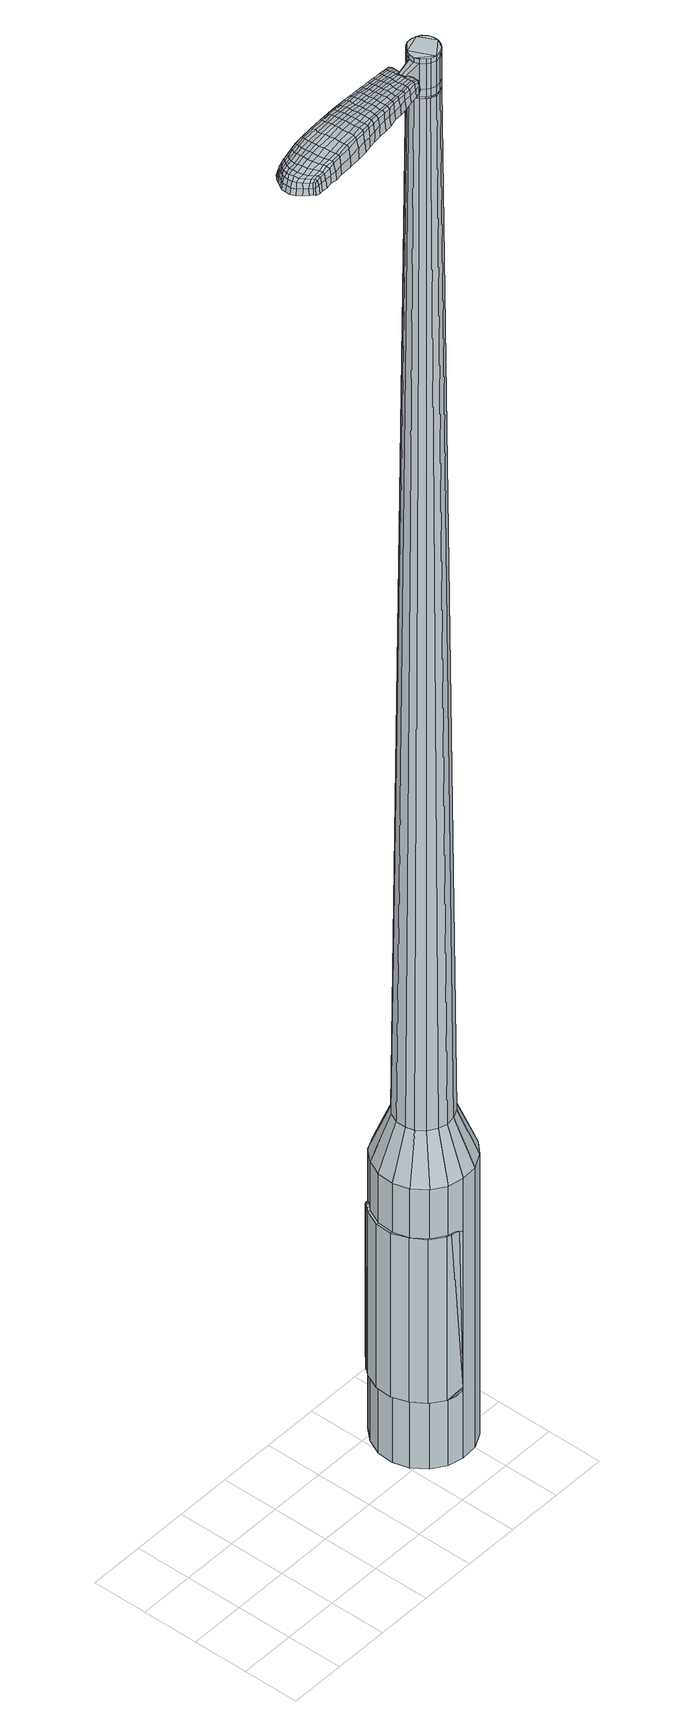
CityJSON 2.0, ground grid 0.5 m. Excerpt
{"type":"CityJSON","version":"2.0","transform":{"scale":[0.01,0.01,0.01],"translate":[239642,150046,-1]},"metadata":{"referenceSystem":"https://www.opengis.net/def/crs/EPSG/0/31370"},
"CityObjects":{
"object1":{"type":"GenericCityObject","attributes":{"cluster":788,"mean_distance_to_centroid":0.214,"new_centroid_x":239644.4,"new_centroid_y":150046.74,"mean_distance_to_camera":15.34,"H1":14.71,"H2":14.42,"Z_final":110.05,"cluster2":-1,"proj_x":239643.1,"proj_y":150035.15,"id_line":88954,"bearing_l":96.42,"distance":11.66,"orientation":"left","G_obj":186.42},"geometry":[{"type":"MultiSurface","lod":"2","boundaries":[[[0,1,2,3]],[[1,4,5,2]],[[4,6,7,5]],[[6,8,9,7]],[[8,10,11,9]],[[10,12,13,11]],[[12,14,15,13]],[[14,16,17,15]],[[16,18,19,17]],[[18,20,21,19]],[[20,22,23,21]],[[22,24,25,23]],[[24,26,27,25]],[[26,28,29,27]],[[28,30,31,29]],[[30,32,33,31]],[[32,34,35,33]],[[34,0,3,35]],[[36,37,38,39]],[[38,40,41,42]],[[41,43,42]],[[42,44,45,46]],[[45,47,46]],[[46,48,49,50]],[[49,51,50]],[[42,46,50,38]],[[50,52,39,38]],[[53,36,39]],[[2,5,7,35]],[[7,9,11,15]],[[11,13,15]],[[15,17,19,23]],[[19,21,23]],[[23,25,27,31]],[[27,29,31]],[[15,23,31,7]],[[31,33,35,7]],[[3,2,35]],[[1,0,54,55]],[[0,34,56,54]],[[34,32,57,56]],[[32,30,58,57]],[[30,28,59,58]],[[28,26,60,59]],[[26,24,61,60]],[[24,22,62,61]],[[22,20,63,62]],[[20,18,64,63]],[[18,16,65,64]],[[16,14,66,65]],[[14,12,67,66]],[[12,10,68,67]],[[10,8,69,68]],[[8,6,70,69]],[[6,4,71,70]],[[4,1,55,71]],[[55,54,72,73]],[[54,56,74,72]],[[56,57,75,74]],[[57,58,76,75]],[[58,59,77,76]],[[59,60,78,77]],[[60,61,79,78]],[[61,62,80,79]],[[62,63,81,80]],[[63,64,82,81]],[[64,65,83,82]],[[65,66,84,83]],[[66,67,85,84]],[[67,68,86,85]],[[68,69,87,86]],[[69,70,88,87]],[[70,71,89,88]],[[71,55,73,89]],[[90,91,92,73]],[[74,93,91,90]],[[94,95,93,74]],[[96,97,95,94]],[[98,99,97,96]],[[100,101,99,98]],[[102,103,101,100]],[[104,105,103,102]],[[106,107,105,104]],[[82,108,107,106]],[[109,110,108,82]],[[111,112,110,109]],[[85,113,112,111]],[[86,114,113,85]],[[115,116,114,86]],[[117,118,116,115]],[[89,119,118,117]],[[73,92,119,89]],[[120,121,122,123]],[[124,120,123,125]],[[126,124,125,127]],[[128,126,127,129]],[[130,128,129,131]],[[132,130,131,133]],[[134,132,133,135]],[[136,134,135,137]],[[138,136,137,139]],[[140,138,139,141]],[[142,140,141,143]],[[144,142,143,145]],[[146,144,145,147]],[[148,146,147,149]],[[150,148,149,151]],[[152,150,151,153]],[[72,90,73]],[[72,74,90]],[[75,94,74]],[[75,76,96,94]],[[76,77,98,96]],[[77,78,100,98]],[[78,79,102,100]],[[79,80,104,102]],[[80,81,106,104]],[[81,82,106]],[[83,109,82]],[[83,84,111,109]],[[84,85,111]],[[87,115,86]],[[87,88,117,115]],[[88,89,117]],[[154,92,91]],[[155,118,119]],[[155,156,116,118]],[[156,114,116]],[[157,112,113]],[[157,158,110,112]],[[158,108,110]],[[159,107,108]],[[159,160,105,107]],[[160,161,103,105]],[[161,162,101,103]],[[162,163,99,101]],[[163,164,97,99]],[[164,165,95,97]],[[165,93,95]],[[154,91,93]],[[39,52,152,166]],[[92,154,167,153]],[[53,39,166,121]],[[154,93,122,167]],[[36,53,121,120]],[[93,165,123,122]],[[37,36,120,124]],[[165,164,125,123]],[[38,37,124,126]],[[164,163,127,125]],[[40,38,126,128]],[[163,162,129,127]],[[41,40,128,130]],[[162,161,131,129]],[[43,41,130,132]],[[161,160,133,131]],[[42,43,132,134]],[[160,159,135,133]],[[44,42,134,136]],[[159,108,137,135]],[[45,44,136,138]],[[108,158,139,137]],[[47,45,138,140]],[[158,157,141,139]],[[46,47,140,142]],[[157,113,143,141]],[[48,46,142,144]],[[113,114,145,143]],[[49,48,144,146]],[[114,156,147,145]],[[51,49,146,148]],[[156,155,149,147]],[[50,51,148,150]],[[155,119,151,149]],[[52,50,150,152]],[[119,92,153,151]],[[152,153,168,169]],[[153,167,170,168]],[[167,122,171,170]],[[122,121,172,171]],[[121,166,173,172]],[[166,152,169,173]],[[174,175,176,177]],[[178,174,177,179]],[[174,178,180,181]],[[175,174,181,182]],[[183,184,185,186]],[[187,183,186,188]],[[183,187,189,190]],[[184,183,190,191]],[[192,193,194,195]],[[196,192,195,197]],[[192,196,198,199]],[[193,192,199,200]],[[201,202,203,204]],[[205,201,204,206]],[[201,205,207,208]],[[202,201,208,209]],[[210,211,212,213]],[[214,210,213,215]],[[210,214,216,217]],[[211,210,217,218]],[[219,220,221,222]],[[223,219,222,224]],[[219,223,225,226]],[[220,219,226,227]],[[228,229,230,231]],[[220,228,231,221]],[[228,220,227,232]],[[229,228,232,233]],[[234,235,236,237]],[[229,234,237,230]],[[234,229,233,238]],[[235,234,238,239]],[[240,178,179,241]],[[235,240,241,236]],[[240,235,239,242]],[[178,240,242,180]],[[243,244,245,246]],[[247,243,246,248]],[[243,247,249,250]],[[244,243,250,251]],[[252,253,254,255]],[[244,252,255,245]],[[252,244,251,256]],[[253,252,256,257]],[[258,259,260,261]],[[253,258,261,254]],[[258,253,257,262]],[[259,258,262,263]],[[264,265,266,267]],[[259,264,267,260]],[[264,259,263,268]],[[265,264,268,269]],[[270,175,182,271]],[[265,270,271,266]],[[270,265,269,272]],[[175,270,272,176]],[[273,274,275,276]],[[277,273,276,278]],[[273,277,279,280]],[[274,273,280,281]],[[282,283,284,285]],[[274,282,285,275]],[[282,274,281,286]],[[283,282,286,287]],[[288,289,290,291]],[[283,288,291,284]],[[288,283,287,292]],[[289,288,292,293]],[[294,187,188,295]],[[289,294,295,290]],[[294,289,293,296]],[[187,294,296,189]],[[297,298,299,300]],[[301,297,300,302]],[[297,301,303,304]],[[298,297,304,305]],[[306,307,308,309]],[[298,306,309,299]],[[306,298,305,310]],[[307,306,310,311]],[[312,313,314,315]],[[307,312,315,308]],[[312,307,311,316]],[[313,312,316,317]],[[318,319,320,321]],[[313,318,321,314]],[[318,313,317,322]],[[319,318,322,323]],[[324,184,191,325]],[[319,324,325,320]],[[324,319,323,326]],[[184,324,326,185]],[[327,213,212,328]],[[329,327,328,330]],[[327,329,331,332]],[[213,327,332,215]],[[333,329,330,334]],[[335,333,334,336]],[[333,335,337,338]],[[329,333,338,331]],[[339,335,336,340]],[[341,339,340,342]],[[339,341,343,344]],[[335,339,344,337]],[[345,341,342,346]],[[347,345,346,348]],[[345,347,349,350]],[[341,345,350,343]],[[351,347,348,352]],[[202,351,352,203]],[[351,202,209,353]],[[347,351,353,349]],[[354,355,200,199]],[[356,354,199,198]],[[354,356,357,358]],[[355,354,358,359]],[[360,361,359,358]],[[362,360,358,357]],[[360,362,363,364]],[[361,360,364,365]],[[366,367,365,364]],[[368,366,364,363]],[[366,368,369,370]],[[367,366,370,371]],[[372,373,371,370]],[[374,372,370,369]],[[372,374,207,205]],[[373,372,205,206]],[[375,376,377,378]],[[277,375,378,279]],[[375,277,278,379]],[[376,375,379,380]],[[381,196,197,382]],[[376,381,382,377]],[[381,376,380,383]],[[196,381,383,198]],[[384,385,386,387]],[[223,384,387,225]],[[384,223,224,388]],[[385,384,388,389]],[[390,391,392,393]],[[385,390,393,386]],[[390,385,389,394]],[[391,390,394,395]],[[396,193,200,397]],[[391,396,397,392]],[[396,391,395,398]],[[193,396,398,194]],[[399,400,401,402]],[[181,399,402,182]],[[399,181,180,403]],[[400,399,403,404]],[[405,406,407,408]],[[400,405,408,401]],[[405,400,404,409]],[[406,405,409,410]],[[411,204,203,412]],[[406,411,412,407]],[[411,406,410,413]],[[204,411,413,206]],[[414,415,416,417]],[[186,414,417,188]],[[414,186,185,418]],[[415,414,418,419]],[[420,208,207,421]],[[415,420,421,416]],[[420,415,419,422]],[[208,420,422,209]],[[423,424,425,426]],[[301,423,426,303]],[[423,301,302,427]],[[424,423,427,428]],[[429,214,215,430]],[[424,429,430,425]],[[429,424,428,431]],[[214,429,431,216]],[[432,433,434,435]],[[247,432,435,249]],[[432,247,248,436]],[[433,432,436,437]],[[438,439,440,441]],[[433,438,441,434]],[[438,433,437,442]],[[439,438,442,443]],[[444,211,218,445]],[[439,444,445,440]],[[444,439,443,446]],[[211,444,446,212]],[[447,448,437,436]],[[246,447,436,248]],[[447,246,245,449]],[[448,447,449,450]],[[451,452,443,442]],[[448,451,442,437]],[[451,448,450,453]],[[452,451,453,454]],[[455,328,212,446]],[[452,455,446,443]],[[455,452,454,456]],[[328,455,456,330]],[[457,458,459,460]],[[304,457,460,305]],[[457,304,303,426]],[[458,457,426,425]],[[461,332,331,462]],[[458,461,462,459]],[[461,458,425,430]],[[332,461,430,215]],[[463,464,450,449]],[[255,463,449,245]],[[463,255,254,465]],[[464,463,465,466]],[[467,468,454,453]],[[464,467,453,450]],[[467,464,466,469]],[[468,467,469,470]],[[471,334,330,456]],[[468,471,456,454]],[[471,468,470,472]],[[334,471,472,336]],[[473,474,475,476]],[[310,473,476,311]],[[473,310,305,460]],[[474,473,460,459]],[[477,338,337,478]],[[474,477,478,475]],[[477,474,459,462]],[[338,477,462,331]],[[479,480,466,465]],[[261,479,465,254]],[[479,261,260,481]],[[480,479,481,482]],[[483,484,470,469]],[[480,483,469,466]],[[483,480,482,485]],[[484,483,485,486]],[[487,340,336,472]],[[484,487,472,470]],[[487,484,486,488]],[[340,487,488,342]],[[489,490,491,492]],[[316,489,492,317]],[[489,316,311,476]],[[490,489,476,475]],[[493,344,343,494]],[[490,493,494,491]],[[493,490,475,478]],[[344,493,478,337]],[[495,496,482,481]],[[267,495,481,260]],[[495,267,266,497]],[[496,495,497,498]],[[499,500,486,485]],[[496,499,485,482]],[[499,496,498,501]],[[500,499,501,502]],[[503,346,342,488]],[[500,503,488,486]],[[503,500,502,504]],[[346,503,504,348]],[[505,506,507,508]],[[322,505,508,323]],[[505,322,317,492]],[[506,505,492,491]],[[509,350,349,510]],[[506,509,510,507]],[[509,506,491,494]],[[350,509,494,343]],[[511,512,498,497]],[[271,511,497,266]],[[511,271,182,402]],[[512,511,402,401]],[[513,514,502,501]],[[512,513,501,498]],[[513,512,401,408]],[[514,513,408,407]],[[515,352,348,504]],[[514,515,504,502]],[[515,514,407,412]],[[352,515,412,203]],[[516,517,419,418]],[[326,516,418,185]],[[516,326,323,508]],[[517,516,508,507]],[[518,353,209,422]],[[517,518,422,419]],[[518,517,507,510]],[[353,518,510,349]],[[519,520,380,379]],[[276,519,379,278]],[[519,276,275,521]],[[520,519,521,522]],[[523,356,198,383]],[[520,523,383,380]],[[523,520,522,524]],[[356,523,524,357]],[[525,526,527,528]],[[226,525,528,227]],[[525,226,225,387]],[[526,525,387,386]],[[529,530,531,532]],[[526,529,532,527]],[[529,526,386,393]],[[530,529,393,392]],[[533,355,359,534]],[[530,533,534,531]],[[533,530,392,397]],[[355,533,397,200]],[[535,536,522,521]],[[285,535,521,275]],[[535,285,284,537]],[[536,535,537,538]],[[539,362,357,524]],[[536,539,524,522]],[[539,536,538,540]],[[362,539,540,363]],[[541,542,543,544]],[[232,541,544,233]],[[541,232,227,528]],[[542,541,528,527]],[[545,546,547,548]],[[542,545,548,543]],[[545,542,527,532]],[[546,545,532,531]],[[549,361,365,550]],[[546,549,550,547]],[[549,546,531,534]],[[361,549,534,359]],[[551,552,538,537]],[[291,551,537,284]],[[551,291,290,553]],[[552,551,553,554]],[[555,368,363,540]],[[552,555,540,538]],[[555,552,554,556]],[[368,555,556,369]],[[557,558,559,560]],[[238,557,560,239]],[[557,238,233,544]],[[558,557,544,543]],[[561,562,563,564]],[[558,561,564,559]],[[561,558,543,548]],[[562,561,548,547]],[[565,367,371,566]],[[562,565,566,563]],[[565,562,547,550]],[[367,565,550,365]],[[567,568,554,553]],[[295,567,553,290]],[[567,295,188,417]],[[568,567,417,416]],[[569,374,369,556]],[[568,569,556,554]],[[569,568,416,421]],[[374,569,421,207]],[[570,571,404,403]],[[242,570,403,180]],[[570,242,239,560]],[[571,570,560,559]],[[572,573,410,409]],[[571,572,409,404]],[[572,571,559,564]],[[573,572,564,563]],[[574,373,206,413]],[[573,574,413,410]],[[574,573,563,566]],[[373,574,566,371]],[[575,576,577,578]],[[578,577,579,580]],[[581,579,577,582]],[[582,577,576,583]],[[584,585,586,587]],[[587,586,588,589]],[[590,588,586,591]],[[591,586,585,592]],[[593,594,595,596]],[[596,595,597,598]],[[599,597,595,600]],[[600,595,594,601]],[[602,603,604,605]],[[605,604,606,607]],[[608,606,604,609]],[[609,604,603,610]],[[611,612,613,614]],[[614,613,615,616]],[[617,615,613,618]],[[618,613,612,619]],[[620,621,622,623]],[[623,622,624,625]],[[626,624,622,627]],[[627,622,621,628]],[[629,630,631,632]],[[632,631,621,620]],[[628,621,631,633]],[[633,631,630,634]],[[635,636,637,638]],[[638,637,630,629]],[[634,630,637,639]],[[639,637,636,640]],[[580,579,641,642]],[[642,641,636,635]],[[640,636,641,643]],[[643,641,579,581]],[[644,645,646,647]],[[647,646,648,649]],[[650,648,646,651]],[[651,646,645,652]],[[653,654,655,656]],[[656,655,645,644]],[[652,645,655,657]],[[657,655,654,658]],[[659,660,661,662]],[[662,661,654,653]],[[658,654,661,663]],[[663,661,660,664]],[[665,666,667,668]],[[668,667,660,659]],[[664,660,667,669]],[[669,667,666,670]],[[583,576,671,672]],[[672,671,666,665]],[[670,666,671,673]],[[673,671,576,575]],[[674,675,676,677]],[[677,676,678,679]],[[680,678,676,681]],[[681,676,675,682]],[[683,684,685,686]],[[686,685,675,674]],[[682,675,685,687]],[[687,685,684,688]],[[689,690,691,692]],[[692,691,684,683]],[[688,684,691,693]],[[693,691,690,694]],[[589,588,695,696]],[[696,695,690,689]],[[694,690,695,697]],[[697,695,588,590]],[[698,699,700,701]],[[701,700,702,703]],[[704,702,700,705]],[[705,700,699,706]],[[707,708,709,710]],[[710,709,699,698]],[[706,699,709,711]],[[711,709,708,712]],[[713,714,715,716]],[[716,715,708,707]],[[712,708,715,717]],[[717,715,714,718]],[[719,720,721,722]],[[722,721,714,713]],[[718,714,721,723]],[[723,721,720,724]],[[592,585,725,726]],[[726,725,720,719]],[[724,720,725,727]],[[727,725,585,584]],[[611,614,728,729]],[[729,728,730,731]],[[732,730,728,733]],[[733,728,614,616]],[[731,730,734,735]],[[735,734,736,737]],[[738,736,734,739]],[[739,734,730,732]],[[737,736,740,741]],[[741,740,742,743]],[[744,742,740,745]],[[745,740,736,738]],[[743,742,746,747]],[[747,746,748,749]],[[750,748,746,751]],[[751,746,742,744]],[[749,748,752,753]],[[753,752,603,602]],[[610,603,752,754]],[[754,752,748,750]],[[601,755,756,600]],[[600,756,757,599]],[[758,757,756,759]],[[759,756,755,760]],[[760,761,762,759]],[[759,762,763,758]],[[764,763,762,765]],[[765,762,761,766]],[[766,767,768,765]],[[765,768,769,764]],[[770,769,768,771]],[[771,768,767,772]],[[772,773,774,771]],[[771,774,775,770]],[[608,775,774,606]],[[606,774,773,607]],[[776,777,778,779]],[[779,778,678,680]],[[679,678,778,780]],[[780,778,777,781]],[[598,597,782,783]],[[783,782,777,776]],[[781,777,782,784]],[[784,782,597,599]],[[785,786,787,788]],[[788,787,624,626]],[[625,624,787,789]],[[789,787,786,790]],[[791,792,793,794]],[[794,793,786,785]],[[790,786,793,795]],[[795,793,792,796]],[[601,594,797,798]],[[798,797,792,791]],[[796,792,797,799]],[[799,797,594,593]],[[800,801,802,803]],[[803,802,582,583]],[[581,582,802,804]],[[804,802,801,805]],[[806,807,808,809]],[[809,808,801,800]],[[805,801,808,810]],[[810,808,807,811]],[[602,605,812,813]],[[813,812,807,806]],[[811,807,812,814]],[[814,812,605,607]],[[815,816,817,818]],[[818,817,587,589]],[[584,587,817,819]],[[819,817,816,820]],[[608,609,821,822]],[[822,821,816,815]],[[820,816,821,823]],[[823,821,609,610]],[[824,825,826,827]],[[827,826,702,704]],[[703,702,826,828]],[[828,826,825,829]],[[616,615,830,831]],[[831,830,825,824]],[[829,825,830,832]],[[832,830,615,617]],[[833,834,835,836]],[[836,835,648,650]],[[649,648,835,837]],[[837,835,834,838]],[[839,840,841,842]],[[842,841,834,833]],[[838,834,841,843]],[[843,841,840,844]],[[619,612,845,846]],[[846,845,840,839]],[[844,840,845,847]],[[847,845,612,611]],[[838,848,849,837]],[[837,849,647,649]],[[644,647,849,850]],[[850,849,848,851]],[[844,852,853,843]],[[843,853,848,838]],[[851,848,853,854]],[[854,853,852,855]],[[611,729,856,847]],[[847,856,852,844]],[[855,852,856,857]],[[857,856,729,731]],[[858,859,860,861]],[[861,860,705,706]],[[704,705,860,827]],[[827,860,859,824]],[[732,733,862,863]],[[863,862,859,858]],[[824,859,862,831]],[[831,862,733,616]],[[851,864,865,850]],[[850,865,656,644]],[[653,656,865,866]],[[866,865,864,867]],[[855,868,869,854]],[[854,869,864,851]],[[867,864,869,870]],[[870,869,868,871]],[[731,735,872,857]],[[857,872,868,855]],[[871,868,872,873]],[[873,872,735,737]],[[874,875,876,877]],[[877,876,711,712]],[[706,711,876,861]],[[861,876,875,858]],[[738,739,878,879]],[[879,878,875,874]],[[858,875,878,863]],[[863,878,739,732]],[[867,880,881,866]],[[866,881,662,653]],[[659,662,881,882]],[[882,881,880,883]],[[871,884,885,870]],[[870,885,880,867]],[[883,880,885,886]],[[886,885,884,887]],[[737,741,888,873]],[[873,888,884,871]],[[887,884,888,889]],[[889,888,741,743]],[[890,891,892,893]],[[893,892,717,718]],[[712,717,892,877]],[[877,892,891,874]],[[744,745,894,895]],[[895,894,891,890]],[[874,891,894,879]],[[879,894,745,738]],[[883,896,897,882]],[[882,897,668,659]],[[665,668,897,898]],[[898,897,896,899]],[[887,900,901,886]],[[886,901,896,883]],[[899,896,901,902]],[[902,901,900,903]],[[743,747,904,889]],[[889,904,900,887]],[[903,900,904,905]],[[905,904,747,749]],[[906,907,908,909]],[[909,908,723,724]],[[718,723,908,893]],[[893,908,907,890]],[[750,751,910,911]],[[911,910,907,906]],[[890,907,910,895]],[[895,910,751,744]],[[899,912,913,898]],[[898,913,672,665]],[[583,672,913,803]],[[803,913,912,800]],[[903,914,915,902]],[[902,915,912,899]],[[800,912,915,809]],[[809,915,914,806]],[[749,753,916,905]],[[905,916,914,903]],[[806,914,916,813]],[[813,916,753,602]],[[820,917,918,819]],[[819,918,727,584]],[[724,727,918,909]],[[909,918,917,906]],[[610,754,919,823]],[[823,919,917,820]],[[906,917,919,911]],[[911,919,754,750]],[[781,920,921,780]],[[780,921,677,679]],[[674,677,921,922]],[[922,921,920,923]],[[599,757,924,784]],[[784,924,920,781]],[[923,920,924,925]],[[925,924,757,758]],[[926,927,928,929]],[[929,928,627,628]],[[626,627,928,788]],[[788,928,927,785]],[[930,931,932,933]],[[933,932,927,926]],[[785,927,932,794]],[[794,932,931,791]],[[760,755,934,935]],[[935,934,931,930]],[[791,931,934,798]],[[798,934,755,601]],[[923,936,937,922]],[[922,937,686,674]],[[683,686,937,938]],[[938,937,936,939]],[[758,763,940,925]],[[925,940,936,923]],[[939,936,940,941]],[[941,940,763,764]],[[942,943,944,945]],[[945,944,633,634]],[[628,633,944,929]],[[929,944,943,926]],[[946,947,948,949]],[[949,948,943,942]],[[926,943,948,933]],[[933,948,947,930]],[[766,761,950,951]],[[951,950,947,946]],[[930,947,950,935]],[[935,950,761,760]],[[939,952,953,938]],[[938,953,692,683]],[[689,692,953,954]],[[954,953,952,955]],[[764,769,956,941]],[[941,956,952,939]],[[955,952,956,957]],[[957,956,769,770]],[[958,959,960,961]],[[961,960,639,640]],[[634,639,960,945]],[[945,960,959,942]],[[962,963,964,965]],[[965,964,959,958]],[[942,959,964,949]],[[949,964,963,946]],[[772,767,966,967]],[[967,966,963,962]],[[946,963,966,951]],[[951,966,767,766]],[[955,968,969,954]],[[954,969,696,689]],[[589,696,969,818]],[[818,969,968,815]],[[770,775,970,957]],[[957,970,968,955]],[[815,968,970,822]],[[822,970,775,608]],[[805,971,972,804]],[[804,972,643,581]],[[640,643,972,961]],[[961,972,971,958]],[[811,973,974,810]],[[810,974,971,805]],[[958,971,974,965]],[[965,974,973,962]],[[607,773,975,814]],[[814,975,973,811]],[[962,973,975,967]],[[967,975,773,772]],[[575,578,177,176]],[[578,580,179,177]],[[590,591,190,189]],[[591,592,191,190]],[[593,596,195,194]],[[596,598,197,195]],[[617,618,217,216]],[[618,619,218,217]],[[620,623,222,221]],[[623,625,224,222]],[[629,632,231,230]],[[632,620,221,231]],[[635,638,237,236]],[[638,629,230,237]],[[580,642,241,179]],[[642,635,236,241]],[[650,651,250,249]],[[651,652,251,250]],[[652,657,256,251]],[[657,658,257,256]],[[658,663,262,257]],[[663,664,263,262]],[[664,669,268,263]],[[669,670,269,268]],[[670,673,272,269]],[[673,575,176,272]],[[680,681,280,279]],[[681,682,281,280]],[[682,687,286,281]],[[687,688,287,286]],[[688,693,292,287]],[[693,694,293,292]],[[694,697,296,293]],[[697,590,189,296]],[[698,701,300,299]],[[701,703,302,300]],[[707,710,309,308]],[[710,698,299,309]],[[713,716,315,314]],[[716,707,308,315]],[[719,722,321,320]],[[722,713,314,321]],[[592,726,325,191]],[[726,719,320,325]],[[776,779,378,377]],[[779,680,279,378]],[[598,783,382,197]],[[783,776,377,382]],[[625,789,388,224]],[[789,790,389,388]],[[790,795,394,389]],[[795,796,395,394]],[[796,799,398,395]],[[799,593,194,398]],[[703,828,427,302]],[[828,829,428,427]],[[829,832,431,428]],[[832,617,216,431]],[[833,836,435,434]],[[836,650,249,435]],[[839,842,441,440]],[[842,833,434,441]],[[619,846,445,218]],[[846,839,440,445]],[[976,977,978,979]],[[980,981,979,978]],[[982,983,984,985]],[[986,987,988,989]],[[977,990,991,978]],[[992,980,978,991]],[[993,982,985,994]],[[995,996,987,986]],[[990,997,998,991]],[[998,999,992,991]],[[1000,993,994,1001]],[[1002,996,995,1003]],[[997,1004,1005,998]],[[1005,1006,999,998]],[[1007,1000,1001,1008]],[[1009,1002,1003,1010]],[[1011,1012,1013,1014]],[[1015,1016,1012,1011]],[[1015,1017,1018,1016]],[[1017,1019,1020,1018]],[[1021,1022,1023,1024]],[[1025,1026,1022,1021]],[[1027,1028,1026,1025]],[[1029,1030,1028,1027]],[[1024,1013,1012,1021]],[[1021,1012,1016,1025]],[[1016,1018,1027,1025]],[[1018,1020,1029,1027]],[[985,984,981,980]],[[994,985,980,992]],[[999,1001,994,992]],[[1006,1008,1001,999]],[[986,989,983,982]],[[995,986,982,993]],[[1003,995,993,1000]],[[1010,1003,1000,1007]],[[987,1011,1014,988]],[[996,1015,1011,987]],[[1017,1015,996,1002]],[[1019,1017,1002,1009]],[[1031,1032,1033,1034]],[[1033,1035,1036,1037]],[[1033,1037,1038,1039]],[[1033,1039,1034]],[[1040,1031,1034,1041]],[[1042,1041,1034,1043]],[[1044,1043,1034]],[[1045,1033,1032,1046]],[[1047,1045,1046,1048]],[[1049,1047,1048,1050]],[[1051,1049,1050,1052]],[[1053,1051,1052,1054]],[[1054,1055,1056,1057]],[[1054,1057,1058,1059]],[[1054,1059,1060,1061]],[[1060,1062,1063,1064]],[[1060,1064,1065,1066]],[[1060,1066,1061]],[[1054,1061,1053]],[[1067,1068,1032,1031]],[[1069,1070,1035,1033]],[[1071,1072,1044,1034]],[[1068,1073,1046,1032]],[[1074,1069,1033,1045]],[[1073,1075,1048,1046]],[[1076,1074,1045,1047]],[[1075,1077,1050,1048]],[[1078,1076,1047,1049]],[[1077,1079,1052,1050]],[[1080,1078,1049,1051]],[[1079,1081,1054,1052]],[[1082,1080,1051,1053]],[[1081,1083,1055,1054]],[[1084,1085,1062,1060]],[[1086,1082,1053,1061]],[[1056,1055,1083,1087]],[[1057,1056,1087,1088]],[[1058,1057,1088,1089]],[[1059,1058,1089,1090]],[[1060,1059,1090,1084]],[[1091,1067,1031,1040]],[[1092,1091,1040,1041]],[[1093,1092,1041,1042]],[[1094,1093,1042,1043]],[[1072,1094,1043,1044]],[[1036,1035,1070,1095]],[[1063,1062,1085,1096]],[[1037,1036,1095,1097]],[[1038,1037,1097,1098]],[[1039,1038,1098,1099]],[[1034,1039,1099,1071]],[[1064,1063,1096,1100]],[[1065,1064,1100,1101]],[[1066,1065,1101,1102]],[[1061,1066,1102,1086]]]}]}
},
"vertices":[
[197,67,384],[198,82,384],[198,82,96],[197,67,96],[204,95,384],[204,95,96],[214,106,384],[214,106,96],[227,112,384],[227,112,96],[241,114,384],[241,114,96],[256,111,384],[256,111,96],[268,103,384],[268,103,96],[277,91,384],[277,91,96],[281,77,384],[281,77,96],[280,62,384],[280,62,96],[274,48,384],[274,48,96],[264,38,384],[264,38,96],[251,31,384],[251,31,96],[236,30,384],[236,30,96],[222,33,384],[222,33,96],[210,41,384],[210,41,96],[201,53,384],[201,53,96],[230,62,1524],[233,60,1524],[238,58,1524],[225,70,1524],[243,59,1524],[247,61,1524],[252,69,1524],[250,64,1524],[252,73,1524],[251,78,1524],[244,84,1524],[248,82,1524],[240,85,1524],[235,85,1524],[228,79,1524],[231,83,1524],[226,75,1524],[227,66,1524],[214,69,429],[214,78,429],[216,61,429],[221,54,429],[229,49,429],[237,47,429],[246,48,429],[254,52,429],[260,58,429],[263,66,429],[264,75,429],[261,83,429],[256,90,429],[249,95,429],[240,97,429],[232,96,429],[224,92,429],[218,86,429],[225,70,1483],[226,75,1483],[227,66,1483],[230,62,1483],[233,60,1483],[238,58,1483],[243,59,1483],[247,61,1483],[250,64,1483],[252,69,1483],[252,73,1483],[251,78,1483],[248,82,1483],[244,84,1483],[240,85,1483],[235,85,1483],[231,83,1483],[228,79,1483],[226,70,1483],[226,70,1485],[226,75,1485],[227,66,1485],[230,63,1483],[230,63,1485],[234,60,1483],[234,60,1485],[238,59,1483],[238,59,1485],[242,60,1483],[242,60,1485],[246,62,1483],[246,62,1485],[250,65,1483],[250,65,1485],[251,69,1483],[251,69,1485],[252,73,1485],[250,78,1483],[250,78,1485],[248,81,1483],[248,81,1485],[244,84,1485],[240,85,1485],[235,84,1483],[235,84,1485],[231,82,1483],[231,82,1485],[228,79,1485],[230,62,1519],[227,66,1519],[227,66,1493],[230,62,1493],[233,60,1519],[233,60,1493],[238,58,1519],[238,58,1493],[243,59,1519],[243,59,1493],[247,61,1519],[247,61,1493],[250,64,1519],[250,64,1493],[252,69,1519],[252,69,1493],[252,73,1519],[252,73,1493],[251,78,1519],[251,78,1493],[248,82,1519],[248,82,1493],[244,84,1519],[244,84,1493],[240,85,1519],[240,85,1493],[235,85,1519],[235,85,1493],[231,83,1519],[231,83,1493],[228,79,1519],[228,79,1493],[226,75,1519],[226,75,1493],[225,70,1485],[231,83,1485],[235,85,1485],[248,82,1485],[251,78,1485],[252,69,1485],[250,64,1485],[247,61,1485],[243,59,1485],[238,58,1485],[233,60,1485],[230,62,1485],[225,70,1519],[225,70,1493],[207,71,1513],[207,71,1518],[207,68,1513],[207,65,1513],[207,65,1518],[207,68,1518],[131,79,1519],[138,80,1518],[137,81,1509],[130,81,1510],[123,79,1519],[121,80,1510],[124,77,1526],[132,78,1525],[139,78,1525],[135,41,1519],[142,42,1518],[143,44,1525],[136,43,1525],[127,40,1519],[127,42,1526],[125,38,1510],[134,39,1510],[141,41,1509],[60,50,1519],[60,54,1519],[59,54,1513],[59,50,1513],[62,46,1519],[61,46,1513],[63,47,1524],[62,50,1524],[62,54,1524],[134,59,1530],[141,60,1529],[141,63,1529],[134,62,1530],[125,58,1531],[124,61,1531],[125,54,1530],[134,55,1530],[142,56,1529],[214,68,1512],[214,71,1512],[213,70,1517],[213,68,1517],[214,65,1512],[213,65,1517],[214,65,1506],[213,68,1506],[213,71,1506],[72,71,1519],[76,72,1519],[75,73,1512],[71,73,1512],[70,71,1518],[69,72,1512],[71,70,1522],[73,70,1523],[76,71,1524],[80,73,1519],[86,74,1519],[85,76,1512],[79,75,1512],[81,72,1524],[87,73,1525],[92,75,1519],[99,76,1519],[98,78,1511],[90,77,1511],[93,74,1526],[100,75,1526],[111,78,1519],[109,79,1510],[112,76,1526],[205,83,1513],[197,83,1513],[198,82,1518],[206,82,1517],[211,83,1512],[210,83,1516],[210,84,1506],[204,84,1507],[196,84,1507],[190,83,1514],[182,82,1515],[183,81,1520],[191,82,1519],[189,84,1507],[181,84,1507],[175,82,1515],[167,82,1516],[168,80,1522],[176,81,1521],[174,83,1508],[166,83,1508],[160,81,1517],[153,81,1517],[154,79,1524],[161,80,1523],[159,83,1508],[151,82,1509],[145,80,1518],[146,79,1524],[144,82,1509],[76,36,1519],[79,36,1519],[79,37,1524],[76,37,1523],[73,36,1518],[74,37,1522],[72,35,1512],[75,34,1512],[78,34,1512],[84,36,1519],[90,36,1519],[90,37,1525],[84,37,1524],[83,34,1512],[89,35,1512],[96,36,1519],[103,37,1519],[104,39,1526],[96,38,1526],[95,35,1511],[102,36,1511],[115,38,1519],[116,40,1526],[114,37,1510],[208,53,1513],[201,52,1513],[200,51,1507],[207,52,1507],[214,55,1512],[213,54,1506],[213,55,1516],[209,55,1517],[201,53,1518],[193,51,1514],[186,49,1515],[185,48,1507],[192,49,1507],[194,52,1519],[186,51,1520],[178,48,1515],[171,47,1516],[170,45,1508],[177,47,1508],[179,50,1521],[172,48,1522],[164,46,1517],[157,45,1517],[155,43,1509],[163,44,1508],[165,47,1523],[157,46,1524],[149,43,1518],[148,42,1509],[150,45,1524],[208,67,1519],[207,70,1519],[200,66,1520],[200,69,1520],[200,63,1520],[208,64,1519],[193,66,1522],[192,68,1522],[185,65,1523],[185,67,1523],[186,62,1523],[193,63,1521],[178,64,1524],[178,67,1524],[171,63,1525],[170,66,1525],[171,60,1525],[178,61,1524],[163,62,1526],[163,65,1526],[156,61,1527],[156,64,1527],[156,58,1527],[164,59,1526],[149,60,1528],[148,64,1528],[149,57,1528],[65,51,1527],[64,55,1527],[66,47,1526],[71,47,1527],[69,51,1528],[69,55,1528],[76,52,1529],[75,56,1529],[77,48,1528],[84,49,1530],[83,53,1530],[83,57,1530],[90,54,1531],[90,57,1531],[91,50,1530],[100,51,1531],[99,55,1531],[99,58,1531],[112,56,1531],[112,60,1531],[113,52,1531],[71,37,1518],[68,39,1519],[68,38,1513],[70,36,1513],[72,38,1523],[70,39,1523],[65,42,1519],[64,42,1513],[66,43,1524],[68,69,1518],[66,67,1518],[67,67,1523],[69,69,1523],[67,70,1513],[65,68,1513],[64,65,1519],[62,61,1519],[63,61,1524],[65,64,1523],[63,65,1513],[61,61,1513],[60,58,1519],[62,58,1524],[59,58,1513],[133,76,1528],[133,75,1528],[140,75,1528],[140,77,1527],[124,76,1528],[124,74,1529],[133,72,1529],[133,69,1530],[140,69,1529],[140,72,1528],[124,71,1529],[124,68,1530],[133,65,1530],[141,66,1529],[124,64,1531],[136,44,1528],[136,47,1529],[127,45,1529],[127,43,1528],[143,45,1527],[143,48,1528],[135,51,1529],[126,49,1530],[142,52,1528],[215,56,1512],[215,58,1512],[214,58,1517],[214,56,1517],[215,55,1506],[214,57,1506],[215,61,1512],[214,62,1517],[214,61,1506],[213,83,1512],[213,81,1512],[212,82,1506],[212,83,1506],[211,82,1517],[212,80,1517],[213,79,1512],[213,76,1512],[212,76,1506],[212,79,1506],[212,78,1517],[212,75,1517],[214,73,1512],[213,73,1506],[212,73,1517],[206,81,1519],[206,80,1519],[199,81,1520],[199,79,1520],[206,77,1519],[207,75,1519],[199,77,1520],[199,74,1520],[207,72,1519],[200,72,1520],[209,56,1519],[209,58,1519],[201,57,1520],[201,55,1520],[208,61,1519],[201,60,1520],[191,80,1521],[191,79,1521],[184,80,1522],[184,78,1522],[192,76,1521],[192,74,1521],[184,76,1522],[184,73,1523],[192,71,1522],[185,70,1523],[194,53,1521],[194,55,1521],[186,54,1522],[187,52,1522],[193,59,1521],[186,58,1522],[176,79,1523],[176,78,1523],[169,79,1524],[169,77,1524],[177,75,1523],[177,72,1524],[169,75,1525],[170,72,1525],[177,69,1524],[170,69,1525],[179,51,1523],[179,53,1523],[172,52,1524],[172,50,1524],[179,57,1524],[171,56,1525],[161,78,1525],[162,77,1525],[154,78,1526],[154,76,1526],[162,74,1526],[162,71,1526],[155,73,1527],[155,70,1527],[163,68,1526],[155,67,1527],[165,49,1525],[164,51,1525],[157,50,1526],[157,48,1526],[164,55,1526],[157,54,1527],[147,77,1527],[147,76,1527],[147,73,1527],[148,70,1528],[148,67,1528],[150,47,1527],[150,49,1527],[149,53,1528],[74,38,1525],[72,40,1525],[78,38,1526],[76,40,1526],[69,43,1526],[73,43,1527],[72,69,1525],[70,67,1525],[74,68,1526],[75,70,1525],[68,65,1525],[66,62,1526],[70,62,1527],[72,65,1526],[65,58,1526],[69,59,1527],[83,38,1526],[82,40,1527],[89,39,1527],[88,41,1528],[79,44,1528],[86,44,1529],[80,71,1526],[79,69,1527],[85,70,1528],[86,72,1527],[77,66,1527],[76,63,1528],[83,64,1529],[84,67,1528],[75,59,1528],[83,60,1530],[96,39,1528],[94,41,1529],[104,40,1528],[103,42,1529],[93,45,1529],[101,46,1530],[92,73,1528],[92,71,1528],[100,72,1529],[100,74,1528],[91,68,1529],[90,65,1530],[99,66,1530],[99,69,1530],[90,61,1530],[99,62,1531],[115,41,1529],[115,44,1529],[114,48,1530],[112,75,1528],[112,73,1529],[112,70,1530],[111,67,1530],[111,63,1531],[137,79,1509],[138,78,1518],[131,77,1518],[130,79,1509],[123,77,1519],[121,78,1510],[124,75,1525],[132,76,1525],[139,77,1525],[143,46,1525],[142,44,1518],[135,43,1518],[136,45,1525],[126,42,1519],[127,43,1525],[125,40,1510],[134,41,1509],[141,42,1509],[61,54,1513],[62,54,1519],[63,51,1519],[62,51,1513],[64,47,1519],[63,47,1513],[65,48,1524],[64,51,1524],[64,54,1524],[140,63,1528],[141,60,1528],[134,59,1529],[133,62,1529],[125,58,1529],[124,61,1529],[125,54,1529],[134,55,1529],[141,56,1528],[211,70,1516],[212,70,1512],[212,68,1512],[211,68,1516],[212,65,1512],[211,65,1516],[211,64,1506],[211,67,1506],[211,70,1506],[75,72,1512],[76,70,1519],[73,70,1518],[72,71,1512],[71,69,1518],[70,70,1512],[72,68,1522],[74,68,1523],[77,69,1523],[85,74,1512],[86,72,1519],[81,71,1519],[80,73,1512],[81,70,1524],[87,71,1525],[98,76,1511],[100,74,1519],[92,73,1519],[91,75,1511],[93,72,1525],[101,73,1526],[111,76,1519],[110,77,1510],[112,74,1526],[198,80,1518],[197,81,1513],[205,82,1513],[205,81,1517],[210,82,1512],[209,81,1515],[209,82,1506],[204,82,1506],[196,82,1507],[183,79,1520],[182,80,1514],[190,81,1514],[191,80,1519],[189,82,1507],[181,82,1507],[168,78,1522],[167,80,1516],[175,80,1515],[176,79,1521],[174,81,1508],[166,81,1508],[154,77,1523],[153,79,1517],[160,79,1516],[161,78,1522],[159,81,1508],[151,80,1508],[145,78,1517],[146,77,1524],[144,80,1509],[79,39,1523],[79,38,1519],[76,38,1518],[76,39,1523],[74,38,1518],[74,39,1522],[73,37,1512],[75,36,1512],[78,36,1512],[90,39,1525],[90,38,1519],[84,38,1519],[84,39,1524],[83,36,1512],[89,36,1512],[104,41,1526],[103,39,1519],[95,38,1519],[96,40,1525],[94,37,1511],[102,37,1511],[115,40,1519],[115,42,1526],[114,39,1510],[199,53,1507],[200,54,1513],[208,55,1513],[207,54,1506],[213,56,1512],[212,55,1506],[212,57,1515],[208,56,1517],[201,55,1518],[184,50,1507],[185,51,1514],[193,53,1514],[192,51,1507],[193,54,1519],[186,53,1520],[170,47,1508],[171,49,1516],[178,50,1515],[177,49,1508],[179,52,1521],[171,50,1522],[155,45,1508],[156,46,1517],[163,48,1516],[162,46,1508],[164,49,1522],[157,48,1523],[149,45,1517],[148,44,1509],[150,47,1524],[207,67,1518],[206,70,1518],[200,66,1519],[199,69,1519],[200,63,1519],[207,64,1518],[192,66,1520],[192,68,1520],[185,65,1521],[184,67,1521],[185,62,1521],[192,63,1520],[177,64,1523],[177,67,1523],[170,63,1524],[170,66,1524],[170,60,1524],[178,61,1523],[163,62,1525],[162,65,1525],[155,61,1526],[155,64,1526],[156,58,1526],[163,59,1525],[148,60,1527],[148,63,1527],[148,57,1527],[66,54,1526],[66,51,1526],[67,48,1525],[71,48,1526],[70,52,1526],[70,55,1526],[76,56,1528],[76,52,1528],[77,49,1527],[84,49,1528],[83,53,1529],[83,56,1529],[90,57,1530],[91,54,1530],[91,50,1529],[100,51,1530],[99,55,1530],[99,58,1530],[112,60,1530],[112,56,1530],[113,53,1530],[69,39,1513],[70,40,1518],[72,39,1518],[71,37,1512],[73,40,1523],[71,41,1523],[67,44,1519],[66,43,1513],[68,44,1523],[69,66,1523],[68,66,1518],[70,68,1518],[71,67,1523],[69,69,1512],[67,67,1512],[65,61,1523],[64,61,1519],[66,64,1519],[67,63,1523],[65,64,1513],[63,61,1513],[63,57,1519],[64,57,1524],[62,57,1513],[140,74,1527],[132,74,1527],[133,75,1527],[140,76,1526],[124,74,1527],[124,73,1528],[140,69,1528],[133,68,1528],[133,71,1528],[140,72,1527],[124,70,1528],[124,67,1529],[133,65,1529],[140,66,1528],[124,64,1529],[127,46,1528],[135,47,1527],[136,46,1527],[127,44,1527],[143,47,1526],[142,48,1527],[135,51,1528],[126,50,1528],[142,52,1527],[212,58,1516],[213,58,1512],[213,57,1512],[212,57,1516],[213,56,1506],[212,57,1506],[213,61,1512],[212,61,1516],[212,60,1506],[210,81,1506],[210,81,1512],[211,81,1512],[210,82,1506],[210,81,1516],[210,80,1516],[210,76,1506],[211,76,1512],[211,78,1512],[210,79,1506],[210,78,1516],[210,75,1516],[211,73,1512],[210,73,1506],[210,73,1516],[205,79,1518],[205,80,1518],[198,80,1519],[198,79,1519],[206,75,1518],[205,77,1518],[198,77,1519],[199,74,1519],[206,72,1518],[199,71,1519],[201,57,1519],[208,58,1518],[208,57,1518],[201,56,1519],[207,61,1518],[200,60,1519],[191,78,1520],[191,79,1520],[183,79,1521],[183,78,1521],[191,73,1520],[191,76,1520],[184,75,1521],[184,73,1521],[192,71,1520],[184,70,1521],[186,55,1521],[193,56,1520],[193,55,1520],[186,53,1521],[193,59,1520],[185,58,1521],[176,77,1522],[176,78,1522],[169,78,1523],[169,77,1523],[176,72,1522],[176,75,1522],[169,74,1523],[169,71,1524],[177,69,1523],[169,69,1524],[171,52,1523],[178,53,1522],[179,52,1522],[171,51,1523],[178,57,1522],[171,56,1523],[161,76,1524],[161,77,1524],[154,77,1525],[154,76,1525],[162,71,1525],[161,74,1524],[154,73,1525],[154,70,1526],[162,68,1525],[155,67,1526],[157,50,1525],[164,51,1524],[164,50,1524],[157,49,1525],[163,55,1524],[156,54,1525],[147,75,1526],[147,76,1526],[147,69,1527],[147,72,1526],[147,66,1527],[149,49,1526],[150,48,1526],[149,53,1526],[73,41,1524],[75,40,1524],[78,40,1525],[77,41,1525],[70,44,1525],[74,44,1525],[74,67,1525],[71,66,1524],[73,68,1524],[76,68,1525],[71,62,1526],[67,61,1525],[69,64,1524],[73,65,1525],[66,58,1525],[70,58,1526],[82,41,1526],[84,40,1526],[90,40,1526],[88,42,1527],[80,45,1526],[86,45,1527],[86,69,1527],[80,68,1526],[81,69,1526],[87,70,1526],[84,63,1528],[77,62,1527],[78,65,1526],[85,66,1527],[76,59,1527],[83,60,1528],[95,42,1527],[96,41,1527],[104,41,1527],[103,43,1528],[93,46,1528],[101,47,1529],[100,71,1528],[92,70,1527],[93,71,1527],[101,72,1527],[99,65,1529],[90,64,1529],[91,67,1528],[100,68,1528],[90,61,1529],[99,62,1530],[115,44,1528],[115,43,1528],[114,48,1529],[112,72,1528],[112,73,1528],[111,66,1529],[112,69,1529],[111,63,1530],[209,82,1508],[210,76,1508],[178,73,1509],[177,81,1509],[156,72,1510],[155,80,1510],[117,68,1512],[116,77,1512],[134,79,1511],[135,70,1511],[99,66,1513],[86,64,1514],[85,73,1514],[98,75,1513],[211,69,1508],[179,65,1509],[157,63,1510],[118,59,1512],[136,61,1511],[100,57,1513],[87,55,1514],[212,62,1508],[179,58,1509],[158,54,1510],[119,49,1512],[137,51,1511],[88,46,1514],[101,47,1513],[212,56,1508],[180,50,1509],[159,46,1510],[120,40,1512],[138,42,1511],[88,37,1514],[102,38,1513],[72,62,1514],[68,60,1514],[67,67,1514],[71,70,1514],[73,54,1514],[68,53,1514],[74,45,1514],[69,46,1514],[75,37,1514],[70,39,1514],[63,57,1515],[61,53,1515],[60,54,1515],[63,61,1515],[64,52,1515],[61,52,1515],[64,48,1515],[61,51,1515],[65,44,1515],[61,50,1515],[224,31,334],[220,32,334],[220,32,165],[234,29,171],[224,31,165],[228,30,165],[231,30,166],[233,29,167],[234,29,169],[228,30,334],[231,30,333],[233,29,332],[234,29,331],[234,29,328],[208,41,165],[208,41,334],[200,53,165],[200,53,334],[195,67,165],[195,67,334],[196,82,165],[196,82,334],[202,96,165],[202,96,334],[205,99,334],[207,102,334],[209,104,333],[211,105,332],[212,106,331],[212,107,328],[205,99,165],[212,107,171],[212,106,169],[211,105,167],[209,104,166],[207,102,165],[225,34,334],[221,35,334],[221,35,165],[225,34,165],[235,31,171],[235,31,328],[210,43,334],[210,43,165],[202,54,334],[202,54,165],[198,67,334],[198,67,165],[199,81,334],[199,81,165],[204,94,334],[204,94,165],[207,97,334],[214,105,328],[214,105,171],[207,97,165],[209,100,334],[211,102,333],[213,103,332],[214,104,331],[229,33,334],[231,32,333],[233,32,332],[235,32,331],[229,33,165],[214,104,169],[231,32,166],[233,32,167],[235,32,169],[213,103,167],[211,102,166],[209,100,165]
]}
